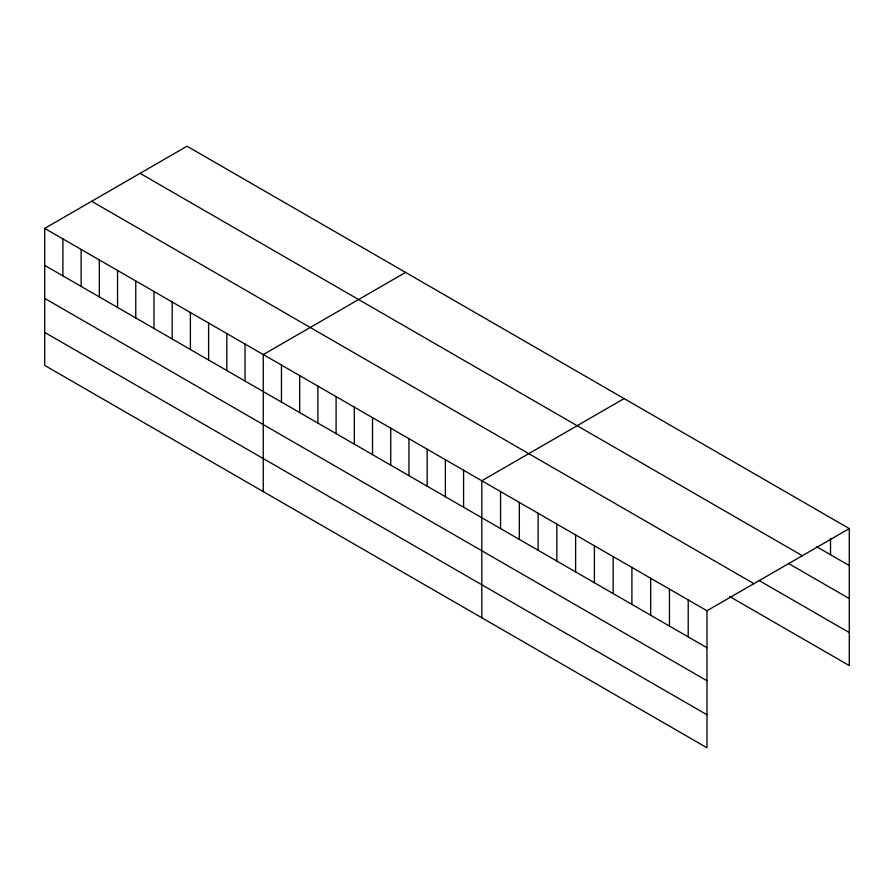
<?xml version="1.0" encoding="UTF-8"?>
<svg xmlns="http://www.w3.org/2000/svg" width="894" height="894" viewBox="0 0 894 894"><rect width="100%" height="100%" fill="white"/><g stroke="black" fill="none" stroke-linecap="round" stroke-linejoin="round"><path stroke-width="1.34" d="M44.7 228.395L706.975 610.758L706.975 747.775L44.7 365.411L44.7 228.395L187.025 146.225L849.3 528.589L849.3 665.605L729.672 596.533M405.574 272.413L263.249 354.583L263.249 491.588M624.124 398.59L481.799 480.76L481.799 617.765M706.975 610.758L849.3 528.589M816.457 546.603L849.3 565.567M140.056 173.347L802.331 555.71M788.318 563.365L849.3 598.578M758.995 580.452L849.3 632.594M91.669 201.284L753.944 583.648M44.7 265.373L706.975 647.737M44.7 298.384L706.975 680.747M44.7 332.4L706.975 714.764M830.537 538.3L830.537 554.738M688.212 599.93L688.212 636.908M669.45 589.09L669.45 626.068M650.687 578.262L650.687 615.24M631.913 567.422L631.913 604.4M613.15 556.593L613.15 593.571M594.387 545.753L594.387 582.732M575.624 534.925L575.624 571.903M556.861 524.096L556.861 561.074M538.099 513.257L538.099 550.235M519.336 502.428L519.336 539.406M500.562 491.588L500.562 528.566M463.584 470.244L463.584 507.222M445.38 459.728L445.38 496.706M427.164 449.213L427.164 486.191M408.949 438.697L408.949 475.675M390.734 428.181L390.734 465.159M372.53 417.666L372.53 454.644M354.315 407.15L354.315 444.128M336.099 396.634L336.099 433.612M317.884 386.119L317.884 423.097M299.68 375.603L299.68 412.581M281.465 365.087L281.465 402.065M245.034 344.067L245.034 381.045M226.83 333.551L226.83 370.529M208.615 323.036L208.615 360.014M190.4 312.52L190.4 349.498M172.184 302.004L172.184 338.982M153.98 291.489L153.98 328.467M135.765 280.973L135.765 317.951M117.55 270.457L117.55 307.435M99.335 259.942L99.335 296.92M81.13 249.426L81.13 286.404M62.915 238.91L62.915 275.888"/></g></svg>
